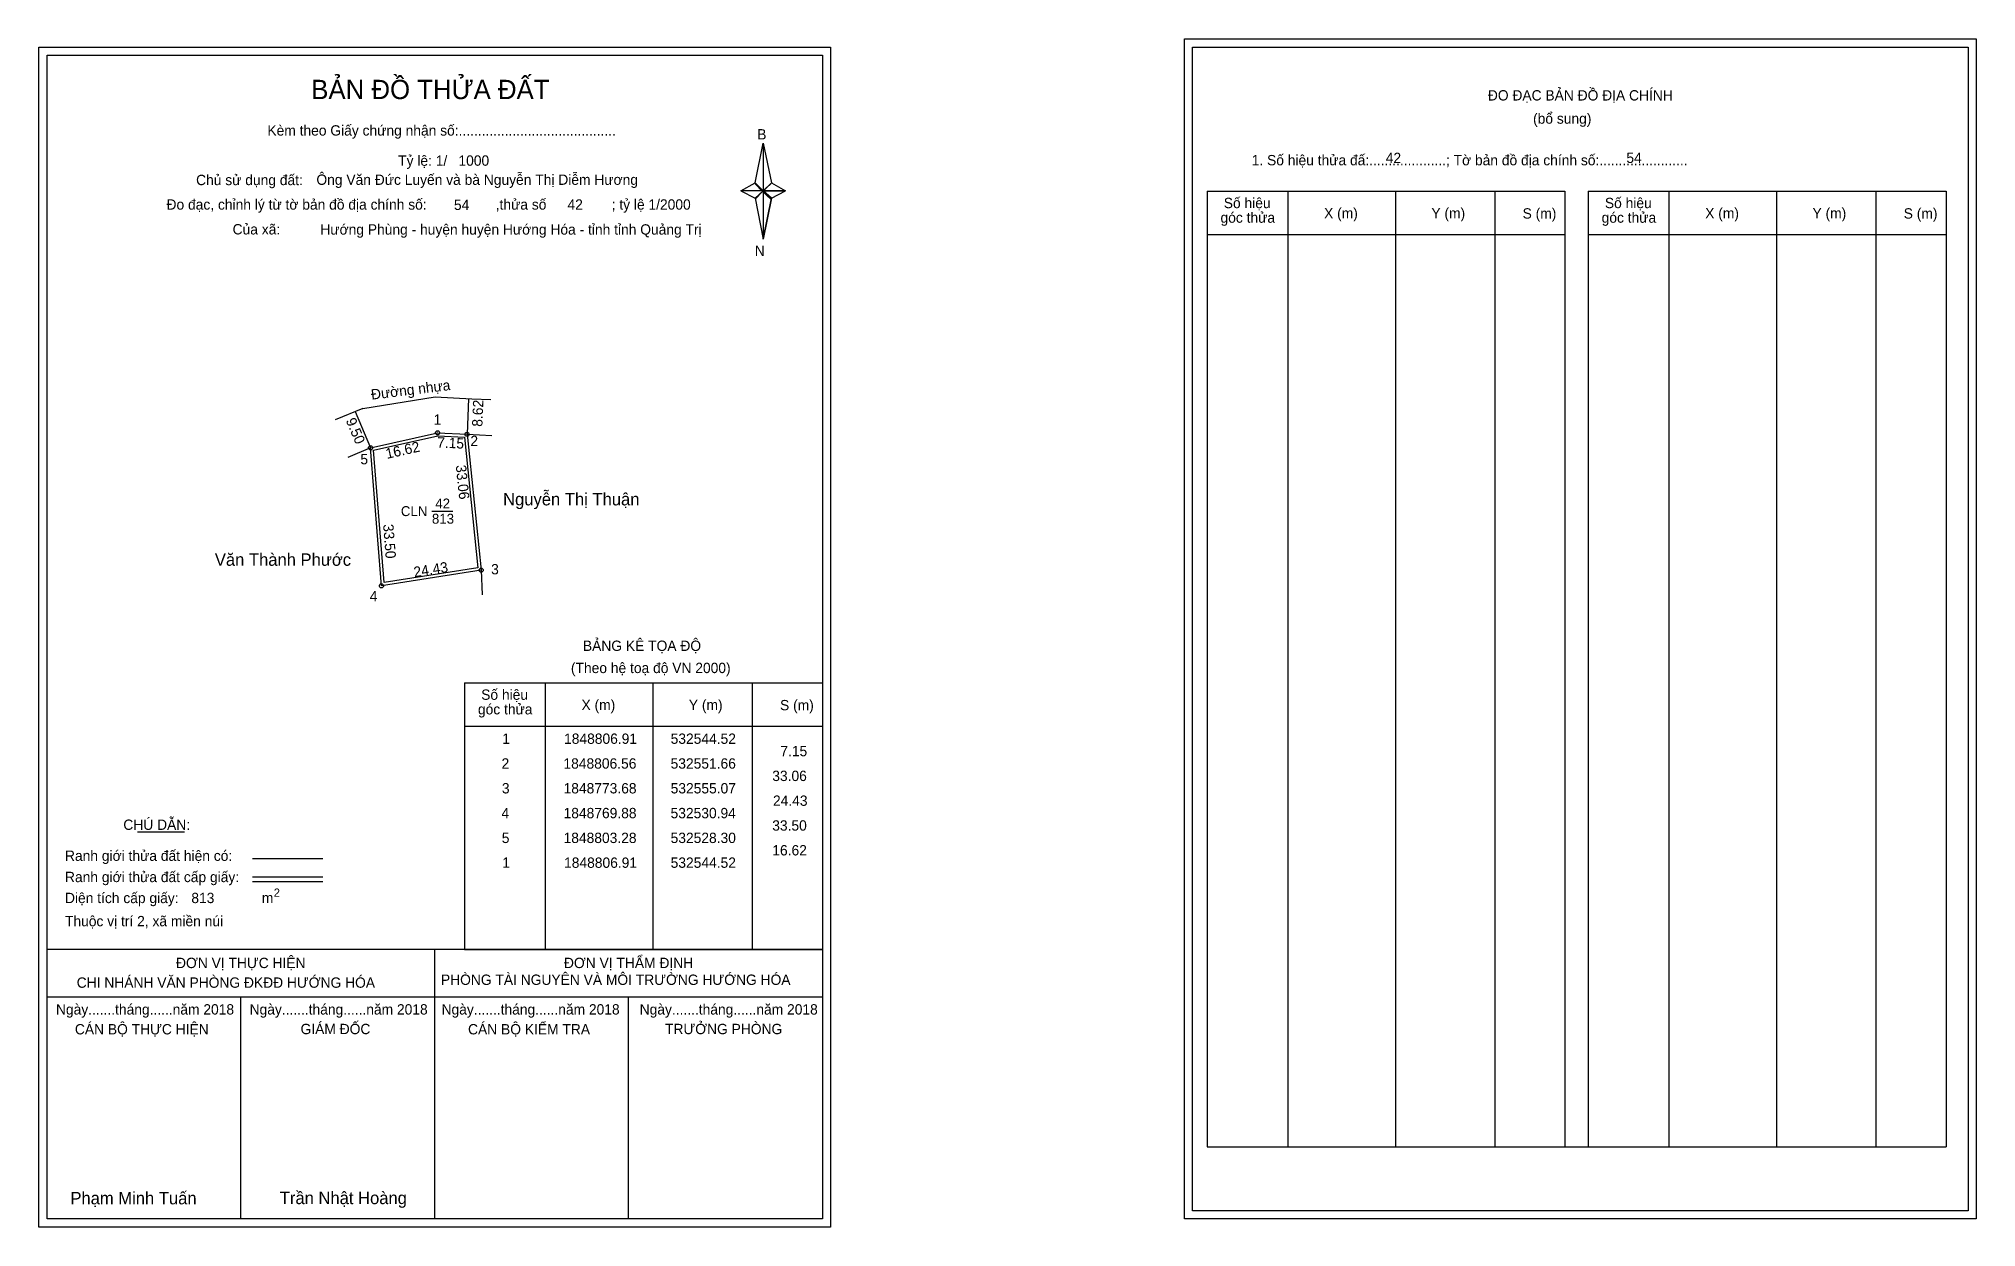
# Model space of a CAD drawing. Extents: x 532448 to 532917, y 1848615 to 1848902.
import ezdxf

# ---------------------------------------------------------------- set-up
doc = ezdxf.new("R2010")
doc.units = 0
for name, color, linetype in [('Level 1', 7, 'Continuous'), ('Level 10', 7, 'Continuous'), ('Level 11', 7, 'Continuous'), ('Level 13', 7, 'Continuous'), ('Level 23', 7, 'Continuous'), ('Level 27', 7, 'Continuous'), ('Level 3', 7, 'Continuous'), ('Level 36', 7, 'Continuous'), ('Level 49', 7, 'Continuous'), ('Level 5', 7, 'Continuous'), ('Level 53', 7, 'Continuous'), ('Level 55', 7, 'Continuous'), ('Level 6', 7, 'Continuous'), ('Level 63', 7, 'Continuous'), ('Level 9', 7, 'Continuous')]:
    doc.layers.add(name, color=color, linetype=linetype)

msp = doc.modelspace()

# ---------------------------------------------------------------- linework, layer by layer
at = {"layer": 'Level 1'}
for p, q in [((532449.98, 1848898.26), (532449.98, 1848898.26)), ((532727.3, 1848900.26), (532727.3, 1848900.26)), ((532621.4, 1848867.38), (532623.37, 1848877.02)), ((532623.37, 1848877.02), (532623.37, 1848865.49)), ((532623.37, 1848877.02), (532625.34, 1848867.38)), ((532617.96, 1848865.49), (532621.4, 1848867.38)), ((532621.4, 1848867.38), (532623.37, 1848865.49)), ((532623.22, 1848865.27), (532621.4, 1848867.16)), ((532623.37, 1848865.49), (532621.4, 1848863.65)), ((532623.22, 1848865.27), (532621.4, 1848863.43)), ((532621.4, 1848863.43), (532623.22, 1848865.27)), ((532625.19, 1848867.16), (532623.22, 1848865.27)), ((532623.22, 1848865.27), (532625.19, 1848867.16)), ((532625.19, 1848863.43), (532623.22, 1848865.27)), ((532625.34, 1848867.38), (532623.37, 1848865.49)), ((532623.37, 1848865.49), (532623.37, 1848853.79)), ((532623.37, 1848865.49), (532628.78, 1848865.49)), ((532623.37, 1848865.49), (532625.34, 1848863.65)), ((532625.34, 1848863.65), (532628.78, 1848865.49)), ((532730.84, 1848865.4), (532817.44, 1848865.4)), ((532750.43, 1848634.14), (532750.43, 1848865.4)), ((532776.5, 1848634.14), (532776.5, 1848865.4)), ((532800.47, 1848865.4), (532800.47, 1848634.14)), ((532817.44, 1848865.4), (532817.44, 1848634.14)), ((532823.09, 1848865.4), (532909.7, 1848865.4)), ((532842.68, 1848634.14), (532842.68, 1848865.4)), ((532868.76, 1848634.14), (532868.76, 1848865.4)), ((532892.73, 1848865.4), (532892.73, 1848634.14)), ((532909.7, 1848865.4), (532909.7, 1848634.14)), ((532621.4, 1848863.65), (532623.37, 1848853.79)), ((532625.34, 1848863.65), (532623.37, 1848853.79)), ((532730.84, 1848854.88), (532817.44, 1848854.88)), ((532823.09, 1848854.88), (532909.7, 1848854.88)), ((532551.08, 1848746.43), (532637.68, 1848746.43)), ((532570.67, 1848681.91), (532570.67, 1848746.43)), ((532596.74, 1848681.91), (532596.74, 1848746.43)), ((532620.71, 1848746.43), (532620.71, 1848681.91)), ((532551.08, 1848735.9), (532637.68, 1848735.9)), ((532471.9, 1848710.32), (532483.3, 1848710.32)), ((532499.76, 1848703.92), (532516.78, 1848703.92)), ((532499.76, 1848699.47), (532516.78, 1848699.47)), ((532499.76, 1848698.38), (532516.78, 1848698.38)), ((532556.81, 1848681.91), (532449.98, 1848681.91)), ((532637.68, 1848681.91), (532532.84, 1848681.91)), ((532543.83, 1848616.68), (532543.83, 1848681.91)), ((532551.08, 1848681.9), (532637.68, 1848681.9)), ((532637.68, 1848670.36), (532449.98, 1848670.36)), ((532496.9, 1848616.68), (532496.9, 1848670.36)), ((532590.75, 1848616.68), (532590.75, 1848670.36)), ((532730.84, 1848634.14), (532909.7, 1848634.14)), ((532637.68, 1848616.68), (532637.68, 1848616.68)), ((532915, 1848618.68), (532915, 1848618.68))]:
    msp.add_line(p, q, dxfattribs=at)
for points in [[(532621.4, 1848867.38), (532623.37, 1848877.02), (532623.37, 1848865.49)], [(532617.96, 1848865.49), (532621.4, 1848863.65), (532623.37, 1848865.49)], [(532623.37, 1848865.49), (532625.34, 1848867.38), (532628.78, 1848865.49)], [(532623.37, 1848865.49), (532623.37, 1848853.79), (532625.34, 1848863.65)]]:
    msp.add_lwpolyline(points, close=True, dxfattribs=at)
at = {"layer": 'Level 10'}
for p, q in [((532530.94, 1848769.88), (532528.3, 1848803.28)), ((532555.07, 1848773.68), (532530.94, 1848769.88))]:
    msp.add_line(p, q, dxfattribs=at)
for points in [[(532551.66, 1848806.56), (532555.07, 1848773.68), (532530.94, 1848769.88), (532528.3, 1848803.28), (532544.52, 1848806.91)], [(532551.03, 1848805.89), (532554.31, 1848774.27), (532531.58, 1848770.69), (532529.05, 1848802.73), (532544.58, 1848806.21)]]:
    msp.add_lwpolyline(points, close=True, dxfattribs=at)
at = {"layer": 'Level 11'}
for centre in [(532544.52, 1848806.91), (532551.66, 1848806.56), (532551.66, 1848806.56), (532528.3, 1848803.28), (532555.07, 1848773.68), (532530.94, 1848769.88)]:
    msp.add_circle(centre, 0.5, dxfattribs=at)
at = {"layer": 'Level 23'}
for points in [[(532526.43, 1848812.79), (532543.92, 1848815.62), (532552.81, 1848815.15), (532557.44, 1848815)], [(532526.43, 1848812.79), (532519.74, 1848810.03)]]:
    msp.add_lwpolyline(points, dxfattribs=at)
at = {"layer": 'Level 27'}
for p, q in [((532551.66, 1848806.56), (532557.65, 1848806.3)), ((532528.3, 1848803.28), (532522.78, 1848800.93)), ((532555.07, 1848773.68), (532555.32, 1848767.69))]:
    msp.add_line(p, q, dxfattribs=at)
at = {"layer": 'Level 3'}
for p, q in [((532730.84, 1848865.4), (532730.84, 1848634.14)), ((532823.09, 1848865.4), (532823.09, 1848634.14)), ((532551.08, 1848746.43), (532551.08, 1848681.91))]:
    msp.add_line(p, q, dxfattribs=at)
at = {"layer": 'Level 5'}
for p, q in [((532552.03, 1848815.18), (532551.66, 1848806.56)), ((532524.58, 1848812.03), (532528.3, 1848803.28))]:
    msp.add_line(p, q, dxfattribs=at)
at = {"layer": 'Level 63'}
for points in [[(532447.98, 1848900.26), (532639.68, 1848900.26), (532639.68, 1848614.68), (532447.98, 1848614.68)], [(532449.98, 1848898.26), (532637.68, 1848898.26), (532637.68, 1848616.68), (532449.98, 1848616.68)], [(532725.31, 1848902.26), (532917.01, 1848902.26), (532917.01, 1848616.68), (532725.31, 1848616.68)], [(532727.31, 1848900.26), (532915.01, 1848900.26), (532915.01, 1848618.68), (532727.31, 1848618.68)]]:
    msp.add_lwpolyline(points, close=True, dxfattribs=at)
at = {"layer": 'Level 9'}
msp.add_line((532543.16, 1848787.96), (532548.19, 1848787.96), dxfattribs=at)

# ---------------------------------------------------------------- texts
at = {"layer": 'Level 1'}
for s, height, p in [('BẢN ĐỒ THỬA ĐẤT', 4.6657, (532513.95, 1848887.66)), ('ĐO ĐẠC BẢN ĐỒ ĐỊA CHÍNH', 2.5, (532798.78, 1848887.32)), ('(bổ sung)', 2.5, (532809.72, 1848881.7)), ('Kèm theo Giấy chứng nhận số:.........................................', 2.5, (532503.33, 1848878.83)), ('B', 2.5, (532621.91, 1848877.89)), ('1. Số hiệu thửa đấ:....................; Tờ bản đồ địa chính số:.......................', 2.5, (532741.61, 1848871.64)), ('Chủ sử dụng đất:', 2.5, (532486.07, 1848866.84)), ('Đo đạc, chỉnh lý từ tờ bản đồ địa chính số:                  ,thửa số                 ; tỷ lệ 1/2000', 2.5, (532478.91, 1848860.91)), ('góc thửa', 2.5, (532734.06, 1848857.74)), ('Số hiệu', 2.5, (532734.85, 1848861.27)), ('X (m)', 2.5, (532759.13, 1848858.8)), ('Y (m)', 2.5, (532785.11, 1848858.8)), ('S (m)', 2.5, (532807.19, 1848858.75)), ('góc thửa', 2.5, (532826.32, 1848857.74)), ('Số hiệu', 2.5, (532827.11, 1848861.27)), ('X (m)', 2.5, (532851.39, 1848858.8)), ('Y (m)', 2.5, (532877.37, 1848858.8)), ('S (m)', 2.5, (532899.45, 1848858.75)), ('Của xã:', 2.5, (532494.91, 1848854.91)), ('N', 2.5, (532621.31, 1848849.72)), ('BẢNG KÊ TỌA ĐỘ', 2.5, (532579.71, 1848754.13)), ('(Theo hệ toạ độ VN 2000)', 2.5, (532576.81, 1848748.77)), ('Số hiệu', 2.5, (532555.09, 1848742.3)), ('góc thửa', 2.5, (532554.3, 1848738.77)), ('X (m)', 2.5, (532579.37, 1848739.82)), ('Y (m)', 2.5, (532605.35, 1848739.82)), ('S (m)', 2.5, (532627.43, 1848739.77)), ('CHÚ DẪN:', 2.5, (532468.46, 1848710.83)), ('Ranh giới thửa đất hiện có:', 2.5, (532454.33, 1848703.33)), ('Ranh giới thửa đất cấp giấy:', 2.5, (532454.33, 1848698.19)), ('2', 2, (532504.88, 1848694.64)), ('Diện tích cấp giấy:', 2.5, (532454.33, 1848693.11)), ('m', 2.5, (532501.98, 1848693.13)), ('Thuộc vị trí 2, xã miền núi', 2.5, (532454.33, 1848687.51)), ('ĐƠN VỊ THỰC HIỆN', 2.5, (532481.21, 1848677.39)), ('ĐƠN VỊ THẨM ĐỊNH', 2.5, (532575.12, 1848677.39)), ('CHI NHÁNH VĂN PHÒNG ĐKĐĐ HƯỚNG HÓA', 2.5, (532457.17, 1848672.63)), ('PHÒNG TÀI NGUYÊN VÀ MÔI TRƯỜNG HƯỚNG HÓA', 2.5, (532545.34, 1848673.32)), ('Ngày.......tháng......năm 2018', 2.5, (532452.15, 1848666.15)), ('Ngày.......tháng......năm 2018', 2.5, (532499.02, 1848666.15)), ('Ngày.......tháng......năm 2018', 2.5, (532545.49, 1848666.15)), ('Ngày.......tháng......năm 2018', 2.5, (532593.45, 1848666.15)), ('CÁN BỘ THỰC HIỆN', 2.5, (532456.73, 1848661.34)), ('GIÁM ĐỐC', 2.5, (532511.36, 1848661.4)), ('CÁN BỘ KIỂM TRA', 2.5, (532551.9, 1848661.34)), ('TRƯỞNG PHÒNG', 2.5, (532599.59, 1848661.4)), ('Phạm Minh Tuấn', 3, (532455.64, 1848620.22)), ('Trần Nhật Hoàng', 3, (532506.33, 1848620.27))]:
    msp.add_text(s, height=height, dxfattribs=at).set_placement(p)
at = {"layer": 'Level 11'}
msp.add_text('Tỷ lệ: 1/', height=2.5, dxfattribs=at).set_placement((532534.99, 1848871.52))
at = {"layer": 'Level 13'}
for s, p in [('42', (532543.97, 1848788.6)), ('CLN', (532535.64, 1848786.76)), ('813', (532543.16, 1848784.92))]:
    msp.add_text(s, height=2.4, dxfattribs=at).set_placement(p)
at = {"layer": 'Level 36'}
msp.add_text('Đường nhựa', height=2.5, rotation=7, dxfattribs=at).set_placement((532528.57, 1848814.92))
for s, p in [('Nguyễn Thị Thuận', (532560.39, 1848789.35)), ('Văn Thành Phước', (532490.61, 1848774.73))]:
    msp.add_text(s, height=3, dxfattribs=at).set_placement(p)
at = {"layer": 'Level 49'}
for s, rotation, p in [('16.62', 12.6148, (532532.26, 1848800.59)), ('7.15', 357.1936, (532544.38, 1848803.38)), ('33.06', 275.921, (532548.92, 1848799.01)), ('33.50', 274.5194, (532531.33, 1848784.74)), ('24.43', 8.9495, (532538.93, 1848771.95))]:
    msp.add_text(s, height=2.5, rotation=rotation, dxfattribs=at).set_placement(p)
at = {"layer": 'Level 5'}
for s, rotation, p in [('8.62', 87.5323, (532555.35, 1848808.34)), ('9.50', 293.0404, (532522.25, 1848809.9))]:
    msp.add_text(s, height=2.5, rotation=rotation, dxfattribs=at).set_placement(p)
at = {"layer": 'Level 53'}
for s, p in [('1', (532560.17, 1848731.65)), ('1848806.91', (532575.15, 1848731.65)), ('532544.52', (532600.95, 1848731.65)), ('7.15', (532627.5, 1848728.65)), ('2', (532560.02, 1848725.65)), ('1848806.56', (532575, 1848725.65)), ('532551.66', (532600.94, 1848725.65)), ('33.06', (532625.55, 1848722.65)), ('3', (532560.1, 1848719.65)), ('1848773.68', (532575.03, 1848719.65)), ('532555.07', (532600.95, 1848719.65)), ('4', (532560.01, 1848713.65)), ('1848769.88', (532575.03, 1848713.65)), ('532530.94', (532600.93, 1848713.65)), ('24.43', (532625.72, 1848716.65)), ('33.50', (532625.54, 1848710.65)), ('5', (532560.07, 1848707.65)), ('1848803.28', (532575.03, 1848707.65)), ('532528.30', (532600.94, 1848707.65)), ('16.62', (532625.56, 1848704.65)), ('1', (532560.17, 1848701.65)), ('1848806.91', (532575.15, 1848701.65)), ('532544.52', (532600.95, 1848701.65))]:
    msp.add_text(s, height=2.5, dxfattribs=at).set_placement(p)
at = {"layer": 'Level 55'}
for s, height, p in [('1', 0.4, (532544.41, 1848806.91)), ('0', 0.11, (532544.48, 1848806.8)), ('0', 0.11, (532544.48, 1848806.8)), ('2', 0.4, (532551.52, 1848806.56)), ('0', 0.11, (532551.62, 1848806.45)), ('0', 0.11, (532551.62, 1848806.45)), ('0', 0.11, (532551.62, 1848806.45)), ('5', 0.4, (532528.17, 1848803.28)), ('0', 0.11, (532528.26, 1848803.17)), ('0', 0.11, (532528.26, 1848803.17)), ('0', 0.11, (532528.26, 1848803.17)), ('0', 0.11, (532528.26, 1848803.17)), ('3', 0.4, (532554.95, 1848773.68)), ('0', 0.11, (532555.03, 1848773.57)), ('0', 0.11, (532555.03, 1848773.57)), ('0', 0.11, (532555.03, 1848773.57)), ('4', 0.4, (532530.8, 1848769.88)), ('0', 0.11, (532530.9, 1848769.77)), ('0', 0.11, (532530.9, 1848769.77))]:
    msp.add_text(s, height=height, dxfattribs=at).set_placement(p)
at = {"layer": 'Level 6'}
for s, p in [('42', (532774.06, 1848872.18)), ('54', (532832.31, 1848872.2)), ('Ông Văn Đức Luyến và bà Nguyễn Thị Diễm Hương', (532515.2, 1848866.91)), ('1000', (532549.58, 1848871.54)), ('54', (532548.49, 1848860.82)), ('42', (532575.98, 1848860.9)), (' Hướng Phùng - huyện huyện Hướng Hóa - tỉnh tỉnh Quảng Trị', (532515.22, 1848854.87)), ('813', (532484.92, 1848693.11))]:
    msp.add_text(s, height=2.5, dxfattribs=at).set_placement(p)
at = {"layer": 'Level 9'}
for s, p in [('1', (532543.55, 1848808.85)), ('2', (532552.47, 1848803.69)), ('5', (532525.84, 1848799.29)), ('3', (532557.49, 1848772.66)), ('4', (532528.1, 1848766.12))]:
    msp.add_text(s, height=2.5, dxfattribs=at).set_placement(p)

doc.saveas('drawing.dxf')
